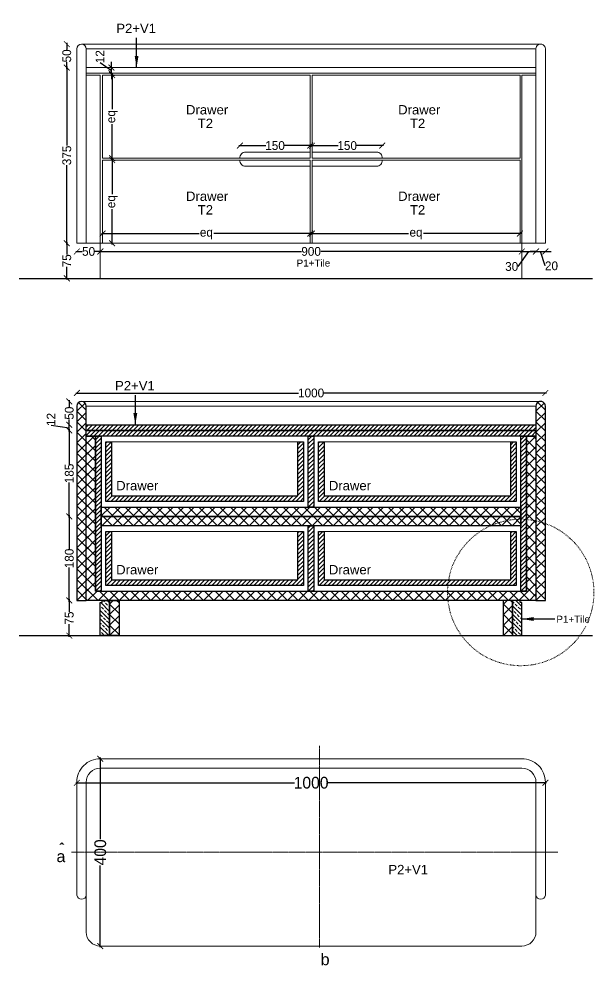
# Model space of a CAD drawing. Header units: millimetres. Extents: x 75500 to 345360, y -224327 to 19532.
# Drawn here: x 164355 to 165582, y -100432 to -98399 of the extents above; entities that cross this region are included whole.
import ezdxf

# ---------------------------------------------------------------- set-up
doc = ezdxf.new("R2010")
doc.units = ezdxf.units.MM
doc.header["$LTSCALE"] = 0.01
doc.linetypes.add('CENTER', pattern=[50.8, 31.75, -6.35, 6.35, -6.35])
doc.linetypes.add('ZWCAD_ISO03W100', pattern=[30, 12, -18])
for name, color, linetype, lineweight in [('A-Ele 6', 250, 'Continuous', 0), ('A-WALL', 7, 'Continuous', 30), ('furniture section', 7, 'Continuous', 25), ('hatch', 251, 'Continuous', 0), ('Lights', 14, 'Continuous', 20), ('text', 253, 'Continuous', 0)]:
    doc.layers.add(name, color=color, linetype=linetype, lineweight=lineweight)
doc.layers.add('e .05', color=253, linetype='Continuous')
doc.styles.add('Arial', font='arial.ttf')
doc.styles.add('ISOCP2', font='GOTHIC.TTF')
doc.styles.get("Standard").update_dxf_attribs({"font": 'arial.ttf'})
doc.dimstyles.new('77', dxfattribs={"dimscale": 0.25, "dimtxt": 130, "dimasz": 100, "dimexe": 5, "dimexo": 1, "dimgap": 0.25, "dimtad": 0, "dimdec": 0, "dimrnd": 5, "dimzin": 0, "dimdsep": 46, "dimtxsty": 'ISOCP2', "dimblk": 'ARCHTICK', "dimcen": 0, "dimdle": 100, "dimclrd": 1, "dimclre": 256, "dimclrt": 256, "dimazin": 0, "dimtm": 1e-09, "dimtfac": 1, "dimtdec": 0, "dimtmove": 1, "dimatfit": 0, "dimfxl": 1, "dimtolj": 1, "dimtzin": 12, "dimlwd": -1, "dimlwe": -1, "dimarcsym": 0})
doc.dimstyles.new('MIGCS IN MM 1 100', dxfattribs={"dimtxt": 40, "dimasz": 30, "dimexe": 180, "dimexo": 100, "dimgap": 25, "dimtad": 0, "dimdec": 0, "dimzin": 0, "dimdsep": 46, "dimtxsty": 'Standard', "dimblk": 'ARCHTICK', "dimcen": 150, "dimse1": 1, "dimse2": 1, "dimclrd": 3, "dimclre": 3, "dimclrt": 3, "dimadec": 0, "dimazin": 0, "dimtfac": 1, "dimtdec": 0, "dimtix": 1, "dimtmove": 2, "dimatfit": 3, "dimfxl": 1, "dimtolj": 1, "dimtzin": 0, "dimarcsym": 0})

# ---------------------------------------------------------------- blocks, each defined once
blk = doc.blocks.new('_ARCHTICK')
at = {"color": 0, "linetype": 'ByBlock', "const_width": 0.15}
blk.add_lwpolyline([(-0.5, -0.5), (0.5, 0.5)], dxfattribs=at)
blk = doc.blocks.new('*D290')
at = {"color": 1, "ltscale": 4, "transparency": 16777216}
for p, q in [((164476, -100030.1), (164942.9, -100030.1)), ((165481, -100030.1), (165014.1, -100030.1))]:
    blk.add_line(p, q, dxfattribs=at)
at = {"layer": 'Defpoints', "color": 0, "transparency": 16777216}
for p in [(164478.5, -100030.1), (164478.5, -100105.5), (165478.5, -100105.5)]:
    blk.add_point(p, dxfattribs=at)
at = {"color": 1, "transparency": 16777216, "xscale": 12.5, "yscale": 12.5, "zscale": 12.5, "rotation": 180}
blk.add_blockref('_ARCHTICK', (164478.5, -100030.1), dxfattribs=at)
at = {"color": 1, "transparency": 16777216, "xscale": 12.5, "yscale": 12.5, "zscale": 12.5}
blk.add_blockref('_ARCHTICK', (165478.5, -100030.1), dxfattribs=at)
at = {"transparency": 16777216, "insert": (164978.5, -100030.1), "char_height": 25, "attachment_point": 5, "style": 'ISOCP2'}
blk.add_mtext('\\A1;1000', dxfattribs=at)
blk = doc.blocks.new('*D291')
at = {"color": 1, "ltscale": 4, "transparency": 16777216}
for p, q in [((164528.5, -99976.2), (164528.5, -100150.7)), ((164528.5, -100381.2), (164528.5, -100206.7))]:
    blk.add_line(p, q, dxfattribs=at)
at = {"layer": 'Defpoints', "color": 0, "transparency": 16777216}
for p in [(164592, -99978.7), (164528.5, -100378.7), (164592, -100378.7)]:
    blk.add_point(p, dxfattribs=at)
at = {"color": 1, "transparency": 16777216, "xscale": 12.5, "yscale": 12.5, "zscale": 12.5}
for p, rotation in [((164528.5, -99978.7), 90), ((164528.5, -100378.7), 270)]:
    blk.add_blockref('_ARCHTICK', p, dxfattribs=dict(at, rotation=rotation))
at = {"transparency": 16777216, "insert": (164528.5, -100178.7), "char_height": 25, "attachment_point": 5, "rotation": 90, "style": 'ISOCP2'}
blk.add_mtext('\\A1;400', dxfattribs=at)
blk = doc.blocks.new('jyhtgrefdwas-flat-38-flat-1-flat-1')
at = {"layer": 'Lights', "lineweight": 30, "ltscale": 300}
h = blk.add_hatch(color=256, dxfattribs=at)
h.dxf.hatch_style = 1
h.paths.add_polyline_path([(-27.8, 0), (0, 27.8), (27.8, 0)])
blk.add_lwpolyline([(-27.8, 0), (0, 27.8), (27.8, 0), (-27.8, 0)], dxfattribs=at)
blk = doc.blocks.new('*D410')
at = {"color": 1, "ltscale": 4, "transparency": 16777216}
for p, q in [((164824, -98669.7), (164882, -98669.7)), ((164979, -98669.7), (164921, -98669.7))]:
    blk.add_line(p, q, dxfattribs=at)
at = {"layer": 'Defpoints', "color": 0, "transparency": 16777216}
for p in [(164976.5, -98669.7), (164826.5, -98696.6), (164976.5, -98696.6)]:
    blk.add_point(p, dxfattribs=at)
at = {"color": 1, "transparency": 16777216, "xscale": 12.5, "yscale": 12.5, "zscale": 12.5, "rotation": 180}
blk.add_blockref('_ARCHTICK', (164826.5, -98669.7), dxfattribs=at)
at = {"color": 1, "transparency": 16777216, "xscale": 12.5, "yscale": 12.5, "zscale": 12.5}
blk.add_blockref('_ARCHTICK', (164976.5, -98669.7), dxfattribs=at)
at = {"transparency": 16777216, "insert": (164901.5, -98669.7), "char_height": 18.75, "attachment_point": 5, "style": 'ISOCP2'}
blk.add_mtext('\\A1;150', dxfattribs=at)
blk = doc.blocks.new('*D411')
at = {"color": 1, "ltscale": 4, "transparency": 16777216}
for p, q in [((164978, -98669.7), (165036, -98669.7)), ((165133, -98669.7), (165075, -98669.7))]:
    blk.add_line(p, q, dxfattribs=at)
at = {"layer": 'Defpoints', "color": 0, "transparency": 16777216}
for p in [(165130.5, -98669.7), (164980.5, -98696.6), (165130.5, -98696.6)]:
    blk.add_point(p, dxfattribs=at)
at = {"color": 1, "transparency": 16777216, "xscale": 12.5, "yscale": 12.5, "zscale": 12.5, "rotation": 180}
blk.add_blockref('_ARCHTICK', (164980.5, -98669.7), dxfattribs=at)
at = {"color": 1, "transparency": 16777216, "xscale": 12.5, "yscale": 12.5, "zscale": 12.5}
blk.add_blockref('_ARCHTICK', (165130.5, -98669.7), dxfattribs=at)
at = {"transparency": 16777216, "insert": (165055.5, -98669.7), "char_height": 18.75, "attachment_point": 5, "style": 'ISOCP2'}
blk.add_mtext('\\A1;150', dxfattribs=at)
blk = doc.blocks.new('*D412')
at = {"color": 1, "ltscale": 4, "transparency": 16777216}
for p, q in [((164476, -98895.7), (164489.9, -98895.7)), ((164531, -98895.7), (164517.1, -98895.7))]:
    blk.add_line(p, q, dxfattribs=at)
at = {"layer": 'Defpoints', "color": 0, "transparency": 16777216}
for p in [(164478.5, -98878.1), (164528.5, -98878.1), (164528.5, -98895.7)]:
    blk.add_point(p, dxfattribs=at)
at = {"color": 1, "transparency": 16777216, "xscale": 12.5, "yscale": 12.5, "zscale": 12.5, "rotation": 180}
blk.add_blockref('_ARCHTICK', (164478.5, -98895.7), dxfattribs=at)
at = {"color": 1, "transparency": 16777216, "xscale": 12.5, "yscale": 12.5, "zscale": 12.5}
blk.add_blockref('_ARCHTICK', (164528.5, -98895.7), dxfattribs=at)
at = {"transparency": 16777216, "insert": (164503.5, -98895.7), "char_height": 18.75, "attachment_point": 5, "style": 'ISOCP2'}
blk.add_mtext('\\A1;50', dxfattribs=at)
blk = doc.blocks.new('*D413')
at = {"color": 1, "ltscale": 4, "transparency": 16777216}
for p, q in [((164526, -98895.7), (164957.8, -98895.7)), ((165431, -98895.7), (164999.2, -98895.7))]:
    blk.add_line(p, q, dxfattribs=at)
at = {"layer": 'Defpoints', "color": 0, "transparency": 16777216}
for p in [(164528.5, -98878.1), (165428.5, -98878.1), (165428.5, -98895.7)]:
    blk.add_point(p, dxfattribs=at)
at = {"color": 1, "transparency": 16777216, "xscale": 12.5, "yscale": 12.5, "zscale": 12.5, "rotation": 180}
blk.add_blockref('_ARCHTICK', (164528.5, -98895.7), dxfattribs=at)
at = {"color": 1, "transparency": 16777216, "xscale": 12.5, "yscale": 12.5, "zscale": 12.5}
blk.add_blockref('_ARCHTICK', (165428.5, -98895.7), dxfattribs=at)
at = {"transparency": 16777216, "insert": (164978.5, -98895.7), "char_height": 18.75, "attachment_point": 5, "style": 'ISOCP2'}
blk.add_mtext('\\A1;900', dxfattribs=at)
blk = doc.blocks.new('*D414')
at = {"color": 1, "ltscale": 4, "transparency": 16777216}
for p, q in [((165428.5, -98895.7), (165416, -98895.7)), ((165420.5, -98927.9), (165443.5, -98895.7)), ((165428.5, -98895.7), (165458.5, -98895.7)), ((165458.5, -98895.7), (165471, -98895.7)), ((165420.4, -98927.9), (165420.5, -98927.9))]:
    blk.add_line(p, q, dxfattribs=at)
at = {"layer": 'Defpoints', "color": 0, "transparency": 16777216}
for p in [(165428.5, -98878.1), (165458.5, -98878.1), (165458.5, -98895.7)]:
    blk.add_point(p, dxfattribs=at)
at = {"color": 1, "transparency": 16777216, "xscale": 12.5, "yscale": 12.5, "zscale": 12.5}
blk.add_blockref('_ARCHTICK', (165428.5, -98895.7), dxfattribs=at)
at = {"color": 1, "transparency": 16777216, "xscale": 12.5, "yscale": 12.5, "zscale": 12.5, "rotation": 180}
blk.add_blockref('_ARCHTICK', (165458.5, -98895.7), dxfattribs=at)
at = {"transparency": 16777216, "insert": (165406.7, -98927.9), "char_height": 18.75, "attachment_point": 5, "style": 'ISOCP2'}
blk.add_mtext('\\A1;30', dxfattribs=at)
blk = doc.blocks.new('*D415')
at = {"color": 1, "ltscale": 4, "transparency": 16777216}
for p, q in [((165458.5, -98895.7), (165446, -98895.7)), ((165458.5, -98895.7), (165478.5, -98895.7)), ((165477.8, -98926.5), (165468.5, -98895.7)), ((165478.5, -98895.7), (165491, -98895.7)), ((165477.9, -98926.5), (165477.8, -98926.5))]:
    blk.add_line(p, q, dxfattribs=at)
at = {"layer": 'Defpoints', "color": 0, "transparency": 16777216}
for p in [(165458.5, -98862.4), (165478.5, -98862.4), (165478.5, -98895.7)]:
    blk.add_point(p, dxfattribs=at)
at = {"color": 1, "transparency": 16777216, "xscale": 12.5, "yscale": 12.5, "zscale": 12.5}
blk.add_blockref('_ARCHTICK', (165458.5, -98895.7), dxfattribs=at)
at = {"color": 1, "transparency": 16777216, "xscale": 12.5, "yscale": 12.5, "zscale": 12.5, "rotation": 180}
blk.add_blockref('_ARCHTICK', (165478.5, -98895.7), dxfattribs=at)
at = {"transparency": 16777216, "insert": (165491.6, -98926.5), "char_height": 18.75, "attachment_point": 5, "style": 'ISOCP2'}
blk.add_mtext('\\A1;20', dxfattribs=at)
blk = doc.blocks.new('*D416')
at = {"color": 1, "ltscale": 4, "transparency": 16777216}
for p, q in [((164457, -98875.6), (164457, -98902.5)), ((164457, -98955.6), (164457, -98928.6))]:
    blk.add_line(p, q, dxfattribs=at)
at = {"layer": 'Defpoints', "color": 0, "transparency": 16777216}
for p in [(164478.5, -98878.1), (164457, -98953.1), (164478.5, -98953.1)]:
    blk.add_point(p, dxfattribs=at)
at = {"color": 1, "transparency": 16777216, "xscale": 12.5, "yscale": 12.5, "zscale": 12.5}
for p, rotation in [((164457, -98878.1), 90), ((164457, -98953.1), 270)]:
    blk.add_blockref('_ARCHTICK', p, dxfattribs=dict(at, rotation=rotation))
at = {"transparency": 16777216, "insert": (164457, -98915.6), "char_height": 18.75, "attachment_point": 5, "rotation": 90, "style": 'ISOCP2'}
blk.add_mtext('\\A1;75', dxfattribs=at)
blk = doc.blocks.new('*D417')
at = {"color": 1, "ltscale": 4, "transparency": 16777216}
for p, q in [((164457, -98500.6), (164457, -98669.8)), ((164457, -98880.6), (164457, -98711.3))]:
    blk.add_line(p, q, dxfattribs=at)
at = {"layer": 'Defpoints', "color": 0, "transparency": 16777216}
for p in [(164457, -98503.1), (164478.5, -98503.1), (164478.5, -98878.1)]:
    blk.add_point(p, dxfattribs=at)
at = {"color": 1, "transparency": 16777216, "xscale": 12.5, "yscale": 12.5, "zscale": 12.5}
for p, rotation in [((164457, -98503.1), 90), ((164457, -98878.1), 270)]:
    blk.add_blockref('_ARCHTICK', p, dxfattribs=dict(at, rotation=rotation))
at = {"transparency": 16777216, "insert": (164457, -98690.6), "char_height": 18.75, "attachment_point": 5, "rotation": 90, "style": 'ISOCP2'}
blk.add_mtext('\\A1;375', dxfattribs=at)
blk = doc.blocks.new('*D418')
at = {"color": 1, "ltscale": 4, "transparency": 16777216}
for p, q in [((164457, -98450.6), (164457, -98464.5)), ((164457, -98505.6), (164457, -98491.6))]:
    blk.add_line(p, q, dxfattribs=at)
at = {"layer": 'Defpoints', "color": 0, "transparency": 16777216}
for p in [(164457, -98453.1), (164529, -98453.1), (164529, -98503.1)]:
    blk.add_point(p, dxfattribs=at)
at = {"color": 1, "transparency": 16777216, "xscale": 12.5, "yscale": 12.5, "zscale": 12.5}
for p, rotation in [((164457, -98453.1), 90), ((164457, -98503.1), 270)]:
    blk.add_blockref('_ARCHTICK', p, dxfattribs=dict(at, rotation=rotation))
at = {"transparency": 16777216, "insert": (164457, -98478.1), "char_height": 18.75, "attachment_point": 5, "rotation": 90, "style": 'ISOCP2'}
blk.add_mtext('\\A1;50', dxfattribs=at)
blk = doc.blocks.new('*D419')
at = {"color": 1, "ltscale": 4, "transparency": 16777216}
for p, q in [((164531, -98857.5), (164739.2, -98857.5)), ((164979, -98857.5), (164770.8, -98857.5))]:
    blk.add_line(p, q, dxfattribs=at)
at = {"layer": 'Defpoints', "color": 0, "transparency": 16777216}
for p in [(164533.5, -98696.6), (164976.5, -98696.6), (164533.5, -98857.5)]:
    blk.add_point(p, dxfattribs=at)
at = {"color": 1, "transparency": 16777216, "xscale": 12.5, "yscale": 12.5, "zscale": 12.5, "rotation": 180}
blk.add_blockref('_ARCHTICK', (164533.5, -98857.5), dxfattribs=at)
at = {"color": 1, "transparency": 16777216, "xscale": 12.5, "yscale": 12.5, "zscale": 12.5}
blk.add_blockref('_ARCHTICK', (164976.5, -98857.5), dxfattribs=at)
at = {"transparency": 16777216, "insert": (164755, -98857.5), "char_height": 18.75, "attachment_point": 5, "style": 'ISOCP2'}
blk.add_mtext('\\A1;eq', dxfattribs=at)
blk = doc.blocks.new('*D420')
at = {"color": 1, "ltscale": 4, "transparency": 16777216}
for p, q in [((164978, -98857.5), (165186.7, -98857.5)), ((165427, -98857.5), (165218.3, -98857.5))]:
    blk.add_line(p, q, dxfattribs=at)
at = {"layer": 'Defpoints', "color": 0, "transparency": 16777216}
for p in [(165424.5, -98857.5), (164980.5, -98878.1), (165424.5, -98878.1)]:
    blk.add_point(p, dxfattribs=at)
at = {"color": 1, "transparency": 16777216, "xscale": 12.5, "yscale": 12.5, "zscale": 12.5, "rotation": 180}
blk.add_blockref('_ARCHTICK', (164980.5, -98857.5), dxfattribs=at)
at = {"color": 1, "transparency": 16777216, "xscale": 12.5, "yscale": 12.5, "zscale": 12.5}
blk.add_blockref('_ARCHTICK', (165424.5, -98857.5), dxfattribs=at)
at = {"transparency": 16777216, "insert": (165202.5, -98857.5), "char_height": 18.75, "attachment_point": 5, "style": 'ISOCP2'}
blk.add_mtext('\\A1;eq', dxfattribs=at)
blk = doc.blocks.new('*D421')
at = {"color": 1, "ltscale": 4, "transparency": 16777216}
for p, q in [((164552.4, -98503.1), (164552.4, -98490.6)), ((164527.9, -98492), (164527.9, -98492.1)), ((164527.9, -98492.1), (164552.4, -98509.1)), ((164552.4, -98515.1), (164552.4, -98503.1)), ((164552.4, -98515.1), (164552.4, -98527.6))]:
    blk.add_line(p, q, dxfattribs=at)
at = {"layer": 'Defpoints', "color": 0, "transparency": 16777216}
for p in [(164546.2, -98503.1), (164552.4, -98503.1), (164546.2, -98515.1)]:
    blk.add_point(p, dxfattribs=at)
at = {"color": 1, "transparency": 16777216, "xscale": 12.5, "yscale": 12.5, "zscale": 12.5}
for p, rotation in [((164552.4, -98503.1), 270), ((164552.4, -98515.1), 90)]:
    blk.add_blockref('_ARCHTICK', p, dxfattribs=dict(at, rotation=rotation))
at = {"transparency": 16777216, "insert": (164527.9, -98479.8), "char_height": 18.75, "attachment_point": 5, "rotation": 90, "style": 'ISOCP2'}
blk.add_mtext('\\A1;12', dxfattribs=at)
blk = doc.blocks.new('*D422')
at = {"color": 1, "ltscale": 4, "transparency": 16777216}
for p, q in [((164553.7, -98698.1), (164553.7, -98773.5)), ((164553.7, -98880.6), (164553.7, -98805.1))]:
    blk.add_line(p, q, dxfattribs=at)
at = {"layer": 'Defpoints', "color": 0, "transparency": 16777216}
for p in [(164533.5, -98700.6), (164553.7, -98700.6), (164533.5, -98878.1)]:
    blk.add_point(p, dxfattribs=at)
at = {"color": 1, "transparency": 16777216, "xscale": 12.5, "yscale": 12.5, "zscale": 12.5}
for p, rotation in [((164553.7, -98700.6), 90), ((164553.7, -98878.1), 270)]:
    blk.add_blockref('_ARCHTICK', p, dxfattribs=dict(at, rotation=rotation))
at = {"transparency": 16777216, "insert": (164553.7, -98789.3), "char_height": 18.75, "attachment_point": 5, "rotation": 90, "style": 'ISOCP2'}
blk.add_mtext('\\A1;eq', dxfattribs=at)
blk = doc.blocks.new('*D423')
at = {"color": 1, "ltscale": 4, "transparency": 16777216}
for p, q in [((164553.7, -98516.6), (164553.7, -98592)), ((164553.7, -98699.1), (164553.7, -98623.6))]:
    blk.add_line(p, q, dxfattribs=at)
at = {"layer": 'Defpoints', "color": 0, "transparency": 16777216}
for p in [(164533.5, -98519.1), (164553.7, -98519.1), (164533.5, -98696.6)]:
    blk.add_point(p, dxfattribs=at)
at = {"color": 1, "transparency": 16777216, "xscale": 12.5, "yscale": 12.5, "zscale": 12.5}
for p, rotation in [((164553.7, -98519.1), 90), ((164553.7, -98696.6), 270)]:
    blk.add_blockref('_ARCHTICK', p, dxfattribs=dict(at, rotation=rotation))
at = {"transparency": 16777216, "insert": (164553.7, -98607.8), "char_height": 18.75, "attachment_point": 5, "rotation": 90, "style": 'ISOCP2'}
blk.add_mtext('\\A1;eq', dxfattribs=at)
blk = doc.blocks.new('*D424')
at = {"color": 1, "ltscale": 4, "transparency": 16777216}
for p, q in [((164462.3, -99638.4), (164462.3, -99665.4)), ((164462.3, -99718.4), (164462.3, -99691.4))]:
    blk.add_line(p, q, dxfattribs=at)
at = {"layer": 'Defpoints', "color": 0, "transparency": 16777216}
for p in [(164478.5, -99640.9), (164462.3, -99715.9), (164478.5, -99715.9)]:
    blk.add_point(p, dxfattribs=at)
at = {"color": 1, "transparency": 16777216, "xscale": 12.5, "yscale": 12.5, "zscale": 12.5}
for p, rotation in [((164462.3, -99640.9), 90), ((164462.3, -99715.9), 270)]:
    blk.add_blockref('_ARCHTICK', p, dxfattribs=dict(at, rotation=rotation))
at = {"transparency": 16777216, "insert": (164462.3, -99678.4), "char_height": 18.75, "attachment_point": 5, "rotation": 90, "style": 'ISOCP2'}
blk.add_mtext('\\A1;75', dxfattribs=at)
blk = doc.blocks.new('*D425')
at = {"color": 1, "ltscale": 4, "transparency": 16777216}
for p, q in [((164462.3, -99458.9), (164462.3, -99531.7)), ((164462.3, -99643.4), (164462.3, -99570.6))]:
    blk.add_line(p, q, dxfattribs=at)
at = {"layer": 'Defpoints', "color": 0, "transparency": 16777216}
for p in [(164710.1, -99461.4), (164462.3, -99640.9), (164710.1, -99640.9)]:
    blk.add_point(p, dxfattribs=at)
at = {"color": 1, "transparency": 16777216, "xscale": 12.5, "yscale": 12.5, "zscale": 12.5}
for p, rotation in [((164462.3, -99461.4), 90), ((164462.3, -99640.9), 270)]:
    blk.add_blockref('_ARCHTICK', p, dxfattribs=dict(at, rotation=rotation))
at = {"transparency": 16777216, "insert": (164462.3, -99551.1), "char_height": 18.75, "attachment_point": 5, "rotation": 90, "style": 'ISOCP2'}
blk.add_mtext('\\A1;180', dxfattribs=at)
blk = doc.blocks.new('*D426')
at = {"color": 1, "ltscale": 4, "transparency": 16777216}
for p, q in [((164462.3, -99275.4), (164462.3, -99350.3)), ((164462.3, -99463.9), (164462.3, -99389))]:
    blk.add_line(p, q, dxfattribs=at)
at = {"layer": 'Defpoints', "color": 0, "transparency": 16777216}
for p in [(164586.4, -99277.9), (164462.3, -99461.4), (164586.4, -99461.4)]:
    blk.add_point(p, dxfattribs=at)
at = {"color": 1, "transparency": 16777216, "xscale": 12.5, "yscale": 12.5, "zscale": 12.5}
for p, rotation in [((164462.3, -99277.9), 90), ((164462.3, -99461.4), 270)]:
    blk.add_blockref('_ARCHTICK', p, dxfattribs=dict(at, rotation=rotation))
at = {"transparency": 16777216, "insert": (164462.3, -99369.6), "char_height": 18.75, "attachment_point": 5, "rotation": 90, "style": 'ISOCP2'}
blk.add_mtext('\\A1;185', dxfattribs=at)
blk = doc.blocks.new('*D427')
at = {"color": 1, "ltscale": 4, "transparency": 16777216}
for p, q in [((164423.4, -99266.6), (164423.4, -99266.7)), ((164423.4, -99266.7), (164462.3, -99271.9)), ((164462.3, -99280.4), (164462.3, -99263.4))]:
    blk.add_line(p, q, dxfattribs=at)
at = {"layer": 'Defpoints', "color": 0, "transparency": 16777216}
for p in [(164462.3, -99265.9), (164565.2, -99265.9), (164565.2, -99277.9)]:
    blk.add_point(p, dxfattribs=at)
at = {"color": 1, "transparency": 16777216, "xscale": 12.5, "yscale": 12.5, "zscale": 12.5}
for p, rotation in [((164462.3, -99265.9), 90), ((164462.3, -99277.9), 270)]:
    blk.add_blockref('_ARCHTICK', p, dxfattribs=dict(at, rotation=rotation))
at = {"transparency": 16777216, "insert": (164423.4, -99254.4), "char_height": 18.75, "attachment_point": 5, "rotation": 90, "style": 'ISOCP2'}
blk.add_mtext('\\A1;12', dxfattribs=at)
blk = doc.blocks.new('*D428')
at = {"color": 1, "ltscale": 4, "transparency": 16777216}
for p, q in [((164462.3, -99213.4), (164462.3, -99227.3)), ((164462.3, -99268.4), (164462.3, -99254.5))]:
    blk.add_line(p, q, dxfattribs=at)
at = {"layer": 'Defpoints', "color": 0, "transparency": 16777216}
for p in [(164462.3, -99215.9), (164518.8, -99215.9), (164518.8, -99265.9)]:
    blk.add_point(p, dxfattribs=at)
at = {"color": 1, "transparency": 16777216, "xscale": 12.5, "yscale": 12.5, "zscale": 12.5}
for p, rotation in [((164462.3, -99215.9), 90), ((164462.3, -99265.9), 270)]:
    blk.add_blockref('_ARCHTICK', p, dxfattribs=dict(at, rotation=rotation))
at = {"transparency": 16777216, "insert": (164462.3, -99240.9), "char_height": 18.75, "attachment_point": 5, "rotation": 90, "style": 'ISOCP2'}
blk.add_mtext('\\A1;50', dxfattribs=at)
blk = doc.blocks.new('*D437')
at = {"color": 1, "ltscale": 4, "transparency": 16777216}
for p, q in [((164476, -99197.9), (164951.8, -99197.9)), ((165481, -99197.9), (165005.2, -99197.9))]:
    blk.add_line(p, q, dxfattribs=at)
at = {"layer": 'Defpoints', "color": 0, "transparency": 16777216}
for p in [(165478.5, -99197.9), (164478.5, -99640.9), (165478.5, -99640.9)]:
    blk.add_point(p, dxfattribs=at)
at = {"color": 1, "transparency": 16777216, "xscale": 12.5, "yscale": 12.5, "zscale": 12.5, "rotation": 180}
blk.add_blockref('_ARCHTICK', (164478.5, -99197.9), dxfattribs=at)
at = {"color": 1, "transparency": 16777216, "xscale": 12.5, "yscale": 12.5, "zscale": 12.5}
blk.add_blockref('_ARCHTICK', (165478.5, -99197.9), dxfattribs=at)
at = {"transparency": 16777216, "insert": (164978.5, -99197.9), "char_height": 18.75, "attachment_point": 5, "style": 'ISOCP2'}
blk.add_mtext('\\A1;1000', dxfattribs=at)

msp = doc.modelspace()

# ---------------------------------------------------------------- hatches: boundary and pattern name
at = {"layer": 'hatch'}
h = msp.add_hatch(dxfattribs=at)
h.set_pattern_fill('ANSI37', color=256, scale=5, angle=360)
h.set_pattern_definition([(45, (164478.49, -99640.893), (-11.2253, 11.2253), []), (135, (164478.49, -99640.893), (-11.2253, -11.2253), [])])
edge = h.paths.add_edge_path()
edge.add_line((164478.5, -99640.9), (164478.5, -99225.9))
edge.add_ellipse((164488.5, -99225.9), major_axis=(-10, 0), ratio=1, start_angle=180, end_angle=360, ccw=False)
edge.add_line((164498.5, -99225.9), (164498.5, -99640.9))
edge.add_line((164498.5, -99640.9), (164478.5, -99640.9))
h = msp.add_hatch(dxfattribs=at)
h.set_pattern_fill('ANSI37', color=256, scale=5, angle=360)
h.set_pattern_definition([(45, (165458.488, -99640.893), (-11.2253, 11.2253), []), (135, (165458.488, -99640.893), (-11.2253, -11.2253), [])])
edge = h.paths.add_edge_path()
edge.add_line((165458.5, -99226), (165458.5, -99640.9))
edge.add_line((165458.5, -99640.9), (165478.5, -99640.9))
edge.add_line((165478.5, -99640.9), (165478.5, -99226))
edge.add_ellipse((165468.5, -99225.9), major_axis=(10, 0), ratio=1, start_angle=359.2648, end_angle=180.7352)
h = msp.add_hatch(dxfattribs=at)
h.set_pattern_fill('ANSI31', color=256, scale=2)
h.set_pattern_definition([(45, (164748.489, -99289.893), (-4.49013, 4.49013), [])])
h.paths.add_polyline_path([(164498.5, -99265.9), (164498.5, -99277.9), (165458.5, -99277.9), (165458.5, -99265.9)])
h.paths.add_polyline_path([(164498.5, -99277.9), (164498.5, -99289.9), (165458.5, -99289.9), (165458.5, -99277.9)])
h = msp.add_hatch(dxfattribs=at)
h.set_pattern_fill('ANSI37', color=256, scale=5, angle=360)
h.set_pattern_definition([(45, (164748.49, -99640.893), (-11.22532, 11.22532), []), (135, (164748.49, -99640.893), (-11.22532, -11.22532), [])])
h.paths.add_polyline_path([(164498.5, -99289.9), (164498.5, -99640.9), (165458.5, -99640.9), (165458.5, -99289.9), (165438.5, -99289.9), (165438.5, -99620.9), (164518.5, -99620.9), (164518.5, -99289.9)])
h = msp.add_hatch(dxfattribs=at)
h.set_pattern_fill('ANSI31', color=256, scale=2)
h.set_pattern_definition([(45, (164518.489, -99620.893), (-4.49013, 4.49013), [])])
h.paths.add_polyline_path([(164518.5, -99289.9), (164518.5, -99620.9), (164530.5, -99620.9), (164530.5, -99289.9)])
h = msp.add_hatch(dxfattribs=at)
h.set_pattern_fill('ANSI31', color=256, scale=2)
h.set_pattern_definition([(45, (164326.489, -99429.393), (-4.49013, 4.49013), [])])
h.paths.add_polyline_path([(164540.5, -99429.4), (164540.5, -99301.9), (164552.5, -99301.9), (164552.5, -99417.4), (164950.5, -99417.4), (164950.5, -99301.9), (164962.5, -99301.9), (164962.5, -99429.4)])
h = msp.add_hatch(dxfattribs=at)
h.set_pattern_fill('ANSI31', color=256, scale=2)
h.set_pattern_definition([(45, (164972.489, -99441.393), (-4.49013, 4.49013), [])])
h.paths.add_polyline_path([(164972.5, -99289.9), (164984.5, -99289.9), (164984.5, -99441.4), (164972.5, -99441.4)])
h = msp.add_hatch(dxfattribs=at)
h.set_pattern_fill('ANSI31', color=256, scale=2)
h.set_pattern_definition([(45, (164780.489, -99429.393), (-4.49013, 4.49013), [])])
h.paths.add_polyline_path([(164994.5, -99429.4), (164994.5, -99301.9), (165006.5, -99301.9), (165006.5, -99417.4), (165404.5, -99417.4), (165404.5, -99301.9), (165416.5, -99301.9), (165416.5, -99429.4)])
h = msp.add_hatch(dxfattribs=at)
h.set_pattern_fill('ANSI31', color=256, scale=2)
h.set_pattern_definition([(45, (165426.489, -99620.893), (-4.49013, 4.49013), [])])
h.paths.add_polyline_path([(165426.5, -99289.9), (165426.5, -99620.9), (165438.5, -99620.9), (165438.5, -99289.9)])
h = msp.add_hatch(dxfattribs=at)
h.set_pattern_fill('ANSI37', color=256, scale=5, angle=360)
h.set_pattern_definition([(45, (164756.49, -99481.393), (-11.22532, 11.22532), []), (135, (164756.49, -99481.393), (-11.22532, -11.22532), [])])
h.paths.add_polyline_path([(164530.5, -99441.4), (164530.5, -99461.4), (165426.5, -99461.4), (165426.5, -99441.4)])
h.paths.add_polyline_path([(164530.5, -99461.4), (164530.5, -99481.4), (165426.5, -99481.4), (165426.5, -99461.4)])
h = msp.add_hatch(dxfattribs=at)
h.set_pattern_fill('ANSI31', color=256, scale=2)
h.set_pattern_definition([(45, (164972.489, -99620.893), (-4.49013, 4.49013), [])])
h.paths.add_polyline_path([(164972.5, -99481.4), (164984.5, -99481.4), (164984.5, -99620.9), (164972.5, -99620.9)])
h = msp.add_hatch(dxfattribs=at)
h.set_pattern_fill('ANSI31', color=256, scale=2)
h.set_pattern_definition([(45, (164326.489, -99608.893), (-4.49013, 4.49013), [])])
h.paths.add_polyline_path([(164540.5, -99608.9), (164540.5, -99493.4), (164552.5, -99493.4), (164552.5, -99596.9), (164950.5, -99596.9), (164950.5, -99493.4), (164962.5, -99493.4), (164962.5, -99608.9)])
h = msp.add_hatch(dxfattribs=at)
h.set_pattern_fill('ANSI31', color=256, scale=2)
h.set_pattern_definition([(45, (164780.489, -99608.893), (-4.49013, 4.49013), [])])
h.paths.add_polyline_path([(164994.5, -99608.9), (164994.5, -99493.4), (165006.5, -99493.4), (165006.5, -99596.9), (165404.5, -99596.9), (165404.5, -99493.4), (165416.5, -99493.4), (165416.5, -99608.9)])
h = msp.add_hatch(dxfattribs=at)
h.set_pattern_fill('ANSI33', color=256, scale=2, angle=90)
h.set_pattern_definition([(135, (164528.489, -99715.893), (-8.9803, -8.9803), []), (135, (164528.489, -99706.913), (-8.9803, -8.9803), [6.35, -3.175])])
h.paths.add_polyline_path([(164528.5, -99644.9), (164528.5, -99715.9), (164548.5, -99715.9), (164548.5, -99640.9), (164532.5, -99640.9), (164532.5, -99644.9)])
h = msp.add_hatch(dxfattribs=at)
h.set_pattern_fill('ANSI37', color=256, scale=5, angle=360)
h.set_pattern_definition([(45, (164548.49, -99715.893), (-11.2253, 11.2253), []), (135, (164548.49, -99715.893), (-11.2253, -11.2253), [])])
h.paths.add_polyline_path([(164548.5, -99640.9), (164548.5, -99715.9), (164568.5, -99715.9), (164568.5, -99640.9)])
h = msp.add_hatch(dxfattribs=at)
h.set_pattern_fill('ANSI37', color=256, scale=5, angle=180)
h.set_pattern_definition([(45, (165276.84, -99715.893), (-11.2253, 11.2253), []), (135, (165276.84, -99715.893), (-11.2253, -11.2253), [])])
h.paths.add_polyline_path([(165388.5, -99640.9), (165388.5, -99715.9), (165408.5, -99715.9), (165408.5, -99640.9)])
h = msp.add_hatch(dxfattribs=at)
h.set_pattern_fill('ANSI33', color=256, scale=2, angle=90)
h.set_pattern_definition([(135, (165256.84, -99715.893), (-8.98026, -8.98026), []), (135, (165256.84, -99706.913), (-8.98026, -8.98026), [6.35, -3.175])])
h.paths.add_polyline_path([(165408.5, -99640.9), (165408.5, -99715.9), (165428.5, -99715.9), (165428.5, -99644.9), (165424.5, -99644.9), (165424.5, -99640.9)])

# ---------------------------------------------------------------- linework, layer by layer
at = {"layer": 'A-Ele 6'}
for p, q in [((165468.5, -98453.1), (164488.5, -98453.1)), ((164498.5, -98463.1), (165458.5, -98463.2)), ((164528.5, -98878.1), (164528.5, -98953.1)), ((165428.5, -98878.1), (165428.5, -98953.1))]:
    msp.add_line(p, q, dxfattribs=at)
for points in [[(164976.5, -98683.6), (164976.5, -98696.6), (164826.5, -98696.6)], [(164980.5, -98683.6), (164980.5, -98696.6), (165130.5, -98696.6)], [(164826.5, -98700.6), (164976.5, -98700.6), (164976.5, -98713.6)], [(165130.5, -98700.6), (164980.5, -98700.6), (164980.5, -98713.6)]]:
    msp.add_lwpolyline(points, dxfattribs=at)
at = {"layer": 'A-Ele 6', "color": 14, "linetype": 'ZWCAD_ISO03W100', "ltscale": 10}
msp.add_circle((165426, -99623.8), 156.3, dxfattribs=at)
at = {"layer": 'A-WALL'}
for p, q in [((164355.1, -98953.1), (165579.3, -98953.1)), ((164355.1, -99715.9), (165579.3, -99715.9))]:
    msp.add_line(p, q, dxfattribs=at)
at = {"layer": 'e .05', "color": 8, "linetype": 'Continuous', "lineweight": 5}
for p, q in [((164528.5, -98519.1), (164498.5, -98519.1)), ((164528.5, -98878.1), (164528.5, -98519.1)), ((165428.5, -98878.1), (165428.5, -98519.1)), ((165428.5, -98519.1), (165458.5, -98519.1))]:
    msp.add_line(p, q, dxfattribs=at)
at = {"layer": 'e .05', "linetype": 'Continuous', "lineweight": 5}
for p, q in [((164498.5, -98878.1), (165458.5, -98878.1)), ((164552.5, -99301.9), (164950.5, -99301.9)), ((165006.5, -99301.9), (165404.5, -99301.9)), ((164552.5, -99493.4), (164950.5, -99493.4)), ((165006.5, -99493.4), (165404.5, -99493.4))]:
    msp.add_line(p, q, dxfattribs=at)
for points in [[(164478.5, -98878.1), (164498.5, -98878.1), (164498.5, -98463.1, 1), (164478.5, -98463.1)], [(165458.5, -98878.1), (165478.5, -98878.1), (165478.5, -98463.2, 1.012914), (165458.5, -98463.2)], [(164533.5, -98519.1), (164533.5, -98696.6), (164826.5, -98696.6, -0.428127), (164838.5, -98683.6), (164976.5, -98683.6), (164976.5, -98519.1)], [(165424.5, -98700.6), (165424.5, -98878.1), (164980.5, -98878.1), (164980.5, -98713.6), (165118.5, -98713.6, 0.428127), (165130.5, -98700.6)], [(164498.5, -100269.7), (164498.5, -100028.7, -0.414214), (164528.5, -99998.7), (165428.5, -99998.7, -0.414214), (165458.5, -100028.7), (165458.5, -100269.7, 0.900618), (165478.5, -100269.7), (165478.5, -100028.7, 0.414214), (165428.5, -99978.7), (164528.5, -99978.7, 0.414214), (164478.5, -100028.7), (164478.5, -100269.7, 0.900618)], [(165428.5, -100378.7), (164528.5, -100378.7, -0.414214), (164498.5, -100348.7), (164498.5, -100028.7, -0.414214), (164528.5, -99998.7), (165428.5, -99998.7, -0.414214), (165458.5, -100028.7), (165458.5, -100348.7, -0.414214)]]:
    msp.add_lwpolyline(points, format="xyb", close=True, dxfattribs=at)
msp.add_lwpolyline([(164498.5, -98503.1), (165458.5, -98503.1), (165458.5, -98515.1), (164498.5, -98515.1)], close=True, dxfattribs=at)
at = {"layer": 'e .05', "color": 8, "linetype": 'Continuous', "lineweight": 5}
msp.add_lwpolyline([(165424.5, -98519.1), (165424.5, -98696.6), (165130.5, -98696.6, 0.428127), (165118.5, -98683.6), (164980.5, -98683.6), (164980.5, -98519.1)], format="xyb", close=True, dxfattribs=at)
at = {"layer": 'e .05', "linetype": 'Continuous', "lineweight": 5}
msp.add_lwpolyline([(164826.5, -98700.6), (164533.5, -98700.6), (164533.5, -98878.1), (164976.5, -98878.1), (164976.5, -98713.6), (164838.5, -98713.6, -0.428127), (164826.5, -98700.6)], format="xyb", dxfattribs=at)
at = {"layer": 'furniture section'}
for points in [[(164478.5, -99640.9), (164498.5, -99640.9), (164498.5, -99225.9, 1), (164478.5, -99225.9)], [(165458.5, -99640.9), (165478.5, -99640.9), (165478.5, -99226, 1.012914), (165458.5, -99226)]]:
    msp.add_lwpolyline(points, format="xyb", close=True, dxfattribs=at)
for points in [[(164498.5, -99265.9), (165458.5, -99265.9), (165458.5, -99277.9), (164498.5, -99277.9)], [(164498.5, -99277.9), (165458.5, -99277.9), (165458.5, -99289.9), (164498.5, -99289.9)], [(164518.5, -99289.9), (164530.5, -99289.9), (164530.5, -99620.9), (164518.5, -99620.9)], [(164972.5, -99289.9), (164984.5, -99289.9), (164984.5, -99441.4), (164972.5, -99441.4)], [(165426.5, -99289.9), (165438.5, -99289.9), (165438.5, -99620.9), (165426.5, -99620.9)], [(164530.5, -99441.4), (165426.5, -99441.4), (165426.5, -99461.4), (164530.5, -99461.4)], [(164530.5, -99461.4), (165426.5, -99461.4), (165426.5, -99481.4), (164530.5, -99481.4)], [(164972.5, -99481.4), (164984.5, -99481.4), (164984.5, -99620.9), (164972.5, -99620.9)], [(164528.5, -99644.9), (164532.5, -99644.9), (164532.5, -99640.9), (164548.5, -99640.9), (164548.5, -99715.9), (164528.5, -99715.9)], [(164548.5, -99640.9), (164568.5, -99640.9), (164568.5, -99715.9), (164548.5, -99715.9)], [(165408.5, -99640.9), (165388.5, -99640.9), (165388.5, -99715.9), (165408.5, -99715.9)], [(165428.5, -99644.9), (165424.5, -99644.9), (165424.5, -99640.9), (165408.5, -99640.9), (165408.5, -99715.9), (165428.5, -99715.9)]]:
    msp.add_lwpolyline(points, close=True, dxfattribs=at)
at = {"layer": 'hatch'}
for p, q in [((165468.5, -99215.9), (164488.5, -99215.9)), ((164498.5, -99225.9), (165458.5, -99226))]:
    msp.add_line(p, q, dxfattribs=at)
at = {"layer": 'Lights', "linetype": 'CENTER', "ltscale": 10}
for p, q in [((164996.4, -100423.3), (164996.4, -99951.2)), ((164429, -100178.5), (165505.4, -100178.5))]:
    msp.add_line(p, q, dxfattribs=at)

# ---------------------------------------------------------------- block references
at = {"layer": 'Lights', "linetype": 'CENTER', "ltscale": 10, "xscale": 0.617995330133231, "yscale": 0.617995330133231, "zscale": 0.617995330133231}
for p, rotation in [((164446.2, -100175.4), 360), ((164993.3, -100406.1), 89.99999999999999)]:
    msp.add_blockref('jyhtgrefdwas-flat-38-flat-1-flat-1', p, dxfattribs=dict(at, rotation=rotation))

# ---------------------------------------------------------------- dimensions: what is measured, and where the dimension line sits
at = {"ltscale": 4}
for p1, p2, distance, override, picture, middle in [((164529, -98503.1), (164529, -98453.1), 71.9, {"dimtxt": 75, "dimasz": 50, "dimpost": '\\X', "dimblk": 'ARCHTICK', "dimdle": 10, "dimse1": 1, "dimse2": 1, "dimclre": 253}, '*D418', (164457, -98478.1)), ((164478.5, -98878.1), (164478.5, -98503.1), 21.5, {"dimtxt": 75, "dimasz": 50, "dimpost": '\\X', "dimblk": 'ARCHTICK', "dimdle": 10, "dimse1": 1, "dimse2": 1, "dimclre": 253}, '*D417', (164457, -98690.6)), ((164826.5, -98696.6), (164976.5, -98696.6), 26.8, {"dimtxt": 75, "dimasz": 50, "dimpost": '\\X', "dimblk": 'ARCHTICK', "dimdle": 10, "dimse1": 1, "dimse2": 1, "dimclre": 253}, '*D410', (164901.5, -98669.7)), ((164980.5, -98696.6), (165130.5, -98696.6), 26.8, {"dimtxt": 75, "dimasz": 50, "dimpost": '\\X', "dimblk": 'ARCHTICK', "dimdle": 10, "dimse1": 1, "dimse2": 1, "dimclre": 253}, '*D411', (165055.5, -98669.7)), ((164478.5, -98878.1), (164478.5, -98953.1), -21.5, {"dimtxt": 75, "dimasz": 50, "dimpost": '\\X', "dimblk": 'ARCHTICK', "dimdle": 10, "dimse1": 1, "dimse2": 1, "dimclre": 253}, '*D416', (164457, -98915.6)), ((165458.5, -98862.4), (165478.5, -98862.4), -33.3, {"dimtxt": 75, "dimasz": 50, "dimpost": '\\X', "dimblk": 'ARCHTICK', "dimdle": 10, "dimse1": 1, "dimse2": 1, "dimclre": 253}, '*D415', (165477.9, -98926.5)), ((164478.5, -98878.1), (164528.5, -98878.1), -17.6, {"dimtxt": 75, "dimasz": 50, "dimpost": '\\X', "dimblk": 'ARCHTICK', "dimdle": 10, "dimse1": 1, "dimse2": 1, "dimclre": 253}, '*D412', (164503.5, -98895.7)), ((164528.5, -98878.1), (165428.5, -98878.1), -17.6, {"dimtxt": 75, "dimasz": 50, "dimpost": '\\X', "dimblk": 'ARCHTICK', "dimdle": 10, "dimse1": 1, "dimse2": 1, "dimclre": 253}, '*D413', (164978.5, -98895.7)), ((164518.8, -99265.9), (164518.8, -99215.9), 56.6, {"dimtxt": 75, "dimasz": 50, "dimpost": '\\X', "dimblk": 'ARCHTICK', "dimdle": 10, "dimse1": 1, "dimse2": 1, "dimclre": 253}, '*D428', (164462.3, -99240.9)), ((164478.5, -99640.9), (164478.5, -99715.9), -16.2, {"dimtxt": 75, "dimasz": 50, "dimpost": '\\X', "dimblk": 'ARCHTICK', "dimdle": 10, "dimse1": 1, "dimse2": 1, "dimclre": 253}, '*D424', (164462.3, -99678.4)), ((164592, -99978.7), (164592, -100378.7), -63.5, {"dimtxt": 100, "dimasz": 50, "dimpost": '\\X', "dimblk": 'ARCHTICK', "dimdle": 10, "dimse1": 1, "dimse2": 1, "dimclre": 253}, '*D291', (164528.5, -100178.7)), ((165478.5, -100105.5), (164478.5, -100105.5), -75.4, {"dimtxt": 100, "dimasz": 50, "dimpost": '\\X', "dimblk": 'ARCHTICK', "dimdle": 10, "dimse1": 1, "dimse2": 1, "dimclre": 253}, '*D290', (164978.5, -100030.1))]:
    dim = msp.add_aligned_dim(p1=p1, p2=p2, distance=distance, dimstyle='77', override=override, dxfattribs=at)
    dim.commit()
    dim.dimension.update_dxf_attribs({"geometry": picture, "text_midpoint": middle})
for base, p1, p2, picture, middle in [((164552.4, -98503.1), (164546.2, -98515.1), (164546.2, -98503.1), '*D421', (164527.9, -98491.9)), ((164462.3, -99265.9), (164565.2, -99277.9), (164565.2, -99265.9), '*D427', (164423.4, -99266.5))]:
    dim = msp.add_linear_dim(base=base, p1=p1, p2=p2, angle=90, text='12', dimstyle='77', override={"dimtxt": 75, "dimasz": 50, "dimpost": '\\X', "dimtxsty": 'ISOCP2', "dimblk": 'ARCHTICK', "dimdle": 10, "dimse1": 1, "dimse2": 1, "dimclre": 253}, dxfattribs=at)
    dim.commit()
    dim.dimension.update_dxf_attribs({"geometry": picture, "text_midpoint": middle, "dimtype": 161})
for p1, p2, distance, picture, middle in [((164533.5, -98696.6), (164533.5, -98519.1), -20.2, '*D423', (164553.7, -98607.8)), ((164533.5, -98878.1), (164533.5, -98700.6), -20.2, '*D422', (164553.7, -98789.3)), ((164980.5, -98878.1), (165424.5, -98878.1), 20.6, '*D420', (165202.5, -98857.5))]:
    dim = msp.add_aligned_dim(p1=p1, p2=p2, distance=distance, text='eq', dimstyle='77', override={"dimtxt": 75, "dimasz": 50, "dimpost": '\\X', "dimtxsty": 'ISOCP2', "dimblk": 'ARCHTICK', "dimdle": 10, "dimse1": 1, "dimse2": 1, "dimclre": 253}, dxfattribs=at)
    dim.commit()
    dim.dimension.update_dxf_attribs({"geometry": picture, "text_midpoint": middle})
dim = msp.add_linear_dim(base=(165458.5, -98895.7), p1=(165428.5, -98878.1), p2=(165458.5, -98878.1), angle=0, dimstyle='77', override={"dimtxt": 75, "dimasz": 50, "dimpost": '\\X', "dimblk": 'ARCHTICK', "dimdle": 10, "dimse1": 1, "dimse2": 1, "dimclre": 253}, dxfattribs=at)
dim.commit()
dim.dimension.update_dxf_attribs({"geometry": '*D414', "text_midpoint": (165420.3, -98927.9), "dimtype": 161})

# ---------------------------------------------------------------- leaders
at = {"layer": 'text'}
for points in [[(164606, -98503.1), (164606, -98431.1)], [(164603.3, -99265.9), (164603.3, -99193.9)], [(165428.5, -99680.4), (165498.9, -99680.4)]]:
    msp.add_leader(points, dimstyle='MIGCS IN MM 1 100', override={"dimasz": 25, "dimgap": 20, "dimclrd": 256}, dxfattribs=at)

# ---------------------------------------------------------------- next in the draw order: texts
at = {"lineweight": 0, "transparency": 33554687, "width": 45.028, "attachment_point": 7, "bg_fill": 2}
for s, insert, char_height in [('\\pxqc;P2+V1', (164582.5, -98429.4), 20), ('\\pxqc;T2', (164730.3, -98632.2), 20), ('\\pxqc;T2', (165183.2, -98632.2), 20), ('\\pxqc;T2', (164730.3, -98816.8), 20), ('\\pxqc;T2', (165183.2, -98816.8), 20), ('\\pxqc;P1+Tile', (164961, -98928.2), 15), ('\\pxqc;P2+V1', (164579.9, -99192.3), 20), ('\\pxqc;Drawer', (164584.9, -99405.9), 20), ('\\pxqc;Drawer', (165038.9, -99405.9), 20), ('\\pxqc;Drawer', (164584.9, -99585.4), 20), ('\\pxqc;Drawer', (165038.9, -99585.4), 20), ('\\pxqc;P1+Tile', (165515.4, -99688.6), 15), ('\\pxqc;P2+V1', (165163.3, -100225.4), 20)]:
    msp.add_mtext(s, dxfattribs=dict(at, insert=insert, char_height=char_height))
at = {"layer": 'Lights', "linetype": 'CENTER', "ltscale": 10, "char_height": 24.7, "width": 75.269, "attachment_point": 3, "style": 'Arial', "bg_fill": 2}
for s, insert in [('a', (164454.1, -100174.8)), ('b', (165018, -100394.8))]:
    msp.add_mtext(s, dxfattribs=dict(at, insert=insert))

# ---------------------------------------------------------------- next in the draw order: linework, layer by layer
at = {"layer": 'furniture section'}
for points in [[(164498.5, -99289.9), (164518.5, -99289.9), (164518.5, -99620.9), (165438.5, -99620.9), (165438.5, -99289.9), (165458.5, -99289.9), (165458.5, -99640.9), (164498.5, -99640.9)], [(164552.5, -99301.9), (164552.5, -99417.4), (164950.5, -99417.4), (164950.5, -99301.9), (164962.5, -99301.9), (164962.5, -99429.4), (164540.5, -99429.4), (164540.5, -99301.9)], [(165006.5, -99301.9), (165006.5, -99417.4), (165404.5, -99417.4), (165404.5, -99301.9), (165416.5, -99301.9), (165416.5, -99429.4), (164994.5, -99429.4), (164994.5, -99301.9)], [(164552.5, -99493.4), (164552.5, -99596.9), (164950.5, -99596.9), (164950.5, -99493.4), (164962.5, -99493.4), (164962.5, -99608.9), (164540.5, -99608.9), (164540.5, -99493.4)], [(165006.5, -99493.4), (165006.5, -99596.9), (165404.5, -99596.9), (165404.5, -99493.4), (165416.5, -99493.4), (165416.5, -99608.9), (164994.5, -99608.9), (164994.5, -99493.4)]]:
    msp.add_lwpolyline(points, close=True, dxfattribs=at)

# ---------------------------------------------------------------- next in the draw order: texts
at = {"lineweight": 0, "transparency": 33554687, "char_height": 20, "width": 45.028, "attachment_point": 7, "bg_fill": 2}
for insert in [(164734, -98603.4), (165186.8, -98603.4), (164734, -98788), (165186.8, -98788)]:
    msp.add_mtext('\\pxqc;Drawer', dxfattribs=dict(at, insert=insert))

# ---------------------------------------------------------------- next in the draw order: dimensions: what is measured, and where the dimension line sits
at = {"ltscale": 4}
for p1, p2, distance, picture, middle in [((164478.5, -99640.9), (165478.5, -99640.9), 443, '*D437', (164978.5, -99197.9)), ((164586.3588565, -99277.8931608), (164586.3588565, -99461.3931608), -124.1024857, '*D426', (164462.2563708, -99369.6431608)), ((164710.0974815, -99461.3931608), (164710.0974815, -99640.8931608), -247.8411106, '*D425', (164462.2563708, -99551.1431608))]:
    dim = msp.add_aligned_dim(p1=p1, p2=p2, distance=distance, dimstyle='77', override={"dimtxt": 75, "dimasz": 50, "dimpost": '\\X', "dimblk": 'ARCHTICK', "dimdle": 10, "dimse1": 1, "dimse2": 1, "dimclre": 253}, dxfattribs=at)
    dim.commit()
    dim.dimension.update_dxf_attribs({"geometry": picture, "text_midpoint": middle})

# ---------------------------------------------------------------- next in the draw order: dimensions: what is measured, and where the dimension line sits
dim = msp.add_aligned_dim(p1=(164976.5, -98696.6), p2=(164533.5, -98696.6), distance=160.9, text='eq', dimstyle='77', override={"dimtxt": 75, "dimasz": 50, "dimpost": '\\X', "dimtxsty": 'ISOCP2', "dimblk": 'ARCHTICK', "dimdle": 10, "dimse1": 1, "dimse2": 1, "dimclre": 253}, dxfattribs=at)
dim.commit()
dim.dimension.update_dxf_attribs({"geometry": '*D419', "text_midpoint": (164755, -98857.5)})

doc.saveas('drawing.dxf')
